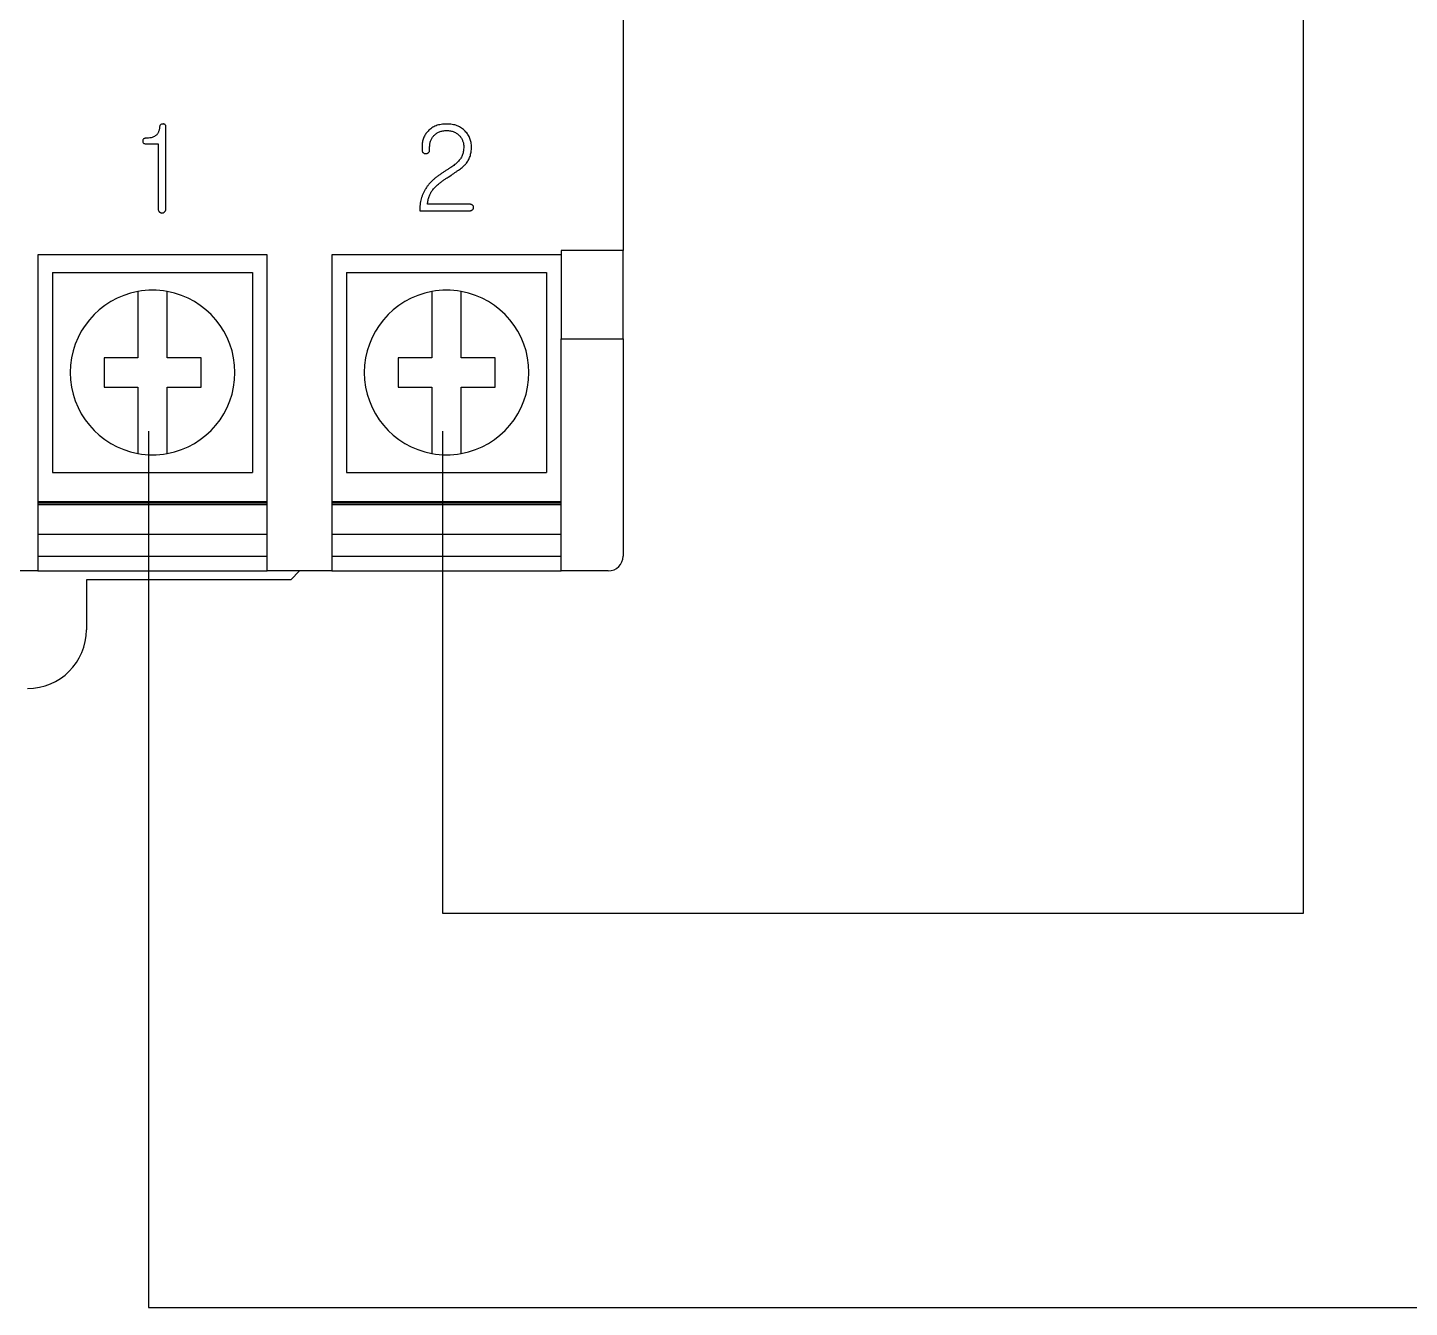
# Model space of a CAD drawing. Header units: millimetres. Extents: x 2473 to 2777, y 1336 to 1553.
# Drawn here: x 2496.74 to 2510.84, y 1494.55 to 1507.61 of the extents above; entities that cross this region are included whole.
import ezdxf

# ---------------------------------------------------------------- set-up
doc = ezdxf.new("R2010")
doc.units = ezdxf.units.MM
doc.layers.add('Z_OM_OUTLINE', color=7, linetype='Continuous', lineweight=30)

msp = doc.modelspace()

# ---------------------------------------------------------------- linework, layer by layer
at = {"color": 0, "ltscale": 2}
for p, q in [((2509.759, 1498.573), (2509.759, 1525.327)), ((2497.975, 1503.492), (2497.975, 1494.55)), ((2500.975, 1503.492), (2500.975, 1498.573))]:
    msp.add_line(p, q, dxfattribs=at)
at = {"color": 0}
for p, q in [((2500.975, 1498.573), (2509.759, 1498.573)), ((2497.975, 1494.55), (2516.751, 1494.55))]:
    msp.add_line(p, q, dxfattribs=at)
at = {"layer": 'Z_OM_OUTLINE'}
for p, q in [((2502.817, 1511.216), (2502.817, 1505.336)), ((2498.152, 1505.763), (2498.152, 1506.598)), ((2497.946, 1506.426), (2498.074, 1506.426)), ((2498.074, 1506.426), (2498.074, 1505.764)), ((2500.766, 1506.396), (2500.766, 1506.366)), ((2500.844, 1506.362), (2500.844, 1506.395)), ((2501.039, 1506.089), (2501.062, 1506.106)), ((2501.255, 1505.809), (2500.822, 1505.809)), ((2500.743, 1505.741), (2501.255, 1505.741)), ((2499.187, 1505.291), (2496.847, 1505.291)), ((2496.847, 1505.291), (2496.847, 1502.366)), ((2499.187, 1502.366), (2499.187, 1505.291)), ((2502.187, 1505.291), (2499.847, 1505.291)), ((2499.847, 1505.291), (2499.847, 1502.366)), ((2502.817, 1505.336), (2502.187, 1505.336)), ((2502.187, 1505.336), (2502.187, 1504.436)), ((2502.817, 1504.436), (2502.817, 1505.336)), ((2496.997, 1505.111), (2496.997, 1503.071)), ((2496.997, 1505.111), (2499.037, 1505.111)), ((2499.037, 1505.111), (2499.037, 1503.071)), ((2499.997, 1505.111), (2499.997, 1503.071)), ((2499.997, 1505.111), (2502.037, 1505.111)), ((2502.037, 1505.111), (2502.037, 1503.071)), ((2497.867, 1504.61), (2497.867, 1504.241)), ((2498.167, 1504.241), (2498.167, 1504.61)), ((2500.867, 1504.61), (2500.867, 1504.241)), ((2501.167, 1504.241), (2501.167, 1504.61)), ((2502.187, 1504.436), (2502.817, 1504.436)), ((2502.187, 1502.366), (2502.187, 1504.436)), ((2502.817, 1504.436), (2502.817, 1502.366)), ((2497.522, 1504.241), (2497.522, 1503.941)), ((2497.867, 1504.241), (2497.522, 1504.241)), ((2498.512, 1504.241), (2498.167, 1504.241)), ((2498.512, 1503.941), (2498.512, 1504.241)), ((2500.867, 1504.241), (2500.522, 1504.241)), ((2500.522, 1504.241), (2500.522, 1503.941)), ((2501.512, 1504.241), (2501.167, 1504.241)), ((2501.512, 1503.941), (2501.512, 1504.241)), ((2497.522, 1503.941), (2497.867, 1503.941)), ((2497.867, 1503.941), (2497.867, 1503.573)), ((2498.167, 1503.941), (2498.512, 1503.941)), ((2498.167, 1503.573), (2498.167, 1503.941)), ((2500.522, 1503.941), (2500.867, 1503.941)), ((2500.867, 1503.941), (2500.867, 1503.573)), ((2501.167, 1503.941), (2501.512, 1503.941)), ((2501.167, 1503.573), (2501.167, 1503.941)), ((2496.997, 1503.071), (2499.037, 1503.071)), ((2499.997, 1503.071), (2502.037, 1503.071)), ((2499.187, 1502.772), (2496.847, 1502.772)), ((2499.187, 1502.756), (2496.847, 1502.756)), ((2499.187, 1502.741), (2496.847, 1502.741)), ((2502.187, 1502.772), (2499.847, 1502.772)), ((2502.187, 1502.756), (2499.847, 1502.756)), ((2502.187, 1502.741), (2499.847, 1502.741)), ((2496.847, 1502.441), (2499.187, 1502.441)), ((2499.847, 1502.441), (2502.187, 1502.441)), ((2496.847, 1502.366), (2496.847, 1502.066)), ((2499.187, 1502.066), (2499.187, 1502.366)), ((2499.847, 1502.366), (2499.847, 1502.066)), ((2502.187, 1502.066), (2502.187, 1502.366)), ((2502.817, 1502.366), (2502.817, 1502.216)), ((2496.847, 1502.216), (2499.187, 1502.216)), ((2499.847, 1502.216), (2502.187, 1502.216)), ((2496.847, 1502.066), (2495.797, 1502.066)), ((2496.847, 1502.066), (2499.187, 1502.066)), ((2499.847, 1502.066), (2499.187, 1502.066)), ((2499.427, 1501.976), (2499.517, 1502.066)), ((2499.847, 1502.066), (2502.187, 1502.066)), ((2502.667, 1502.066), (2502.187, 1502.066)), ((2499.427, 1501.976), (2497.342, 1501.976)), ((2497.342, 1501.976), (2497.342, 1501.466))]:
    msp.add_line(p, q, dxfattribs=at)
for centre, radius, start, end in [((2498.017, 1504.091), 0.84, 100.2866, 259.7134), ((2498.017, 1504.091), 0.84, 79.7134, 100.2866), ((2498.017, 1504.091), 0.84, 280.2866, 79.7134), ((2501.017, 1504.091), 0.84, 100.2866, 259.7134), ((2501.017, 1504.091), 0.84, 79.7134, 100.2866), ((2501.017, 1504.091), 0.84, 280.2866, 79.7134), ((2498.017, 1504.091), 0.84, 259.7134, 280.2866), ((2501.017, 1504.091), 0.84, 259.7134, 280.2866), ((2502.667, 1502.216), 0.15, 270, 0), ((2496.742, 1501.466), 0.6, 270, 0)]:
    msp.add_arc(centre, radius, start, end, dxfattribs=at)
for points, knots in [([(2498.045, 1506.506), (2498.038, 1506.502), (2498.025, 1506.494), (2498.001, 1506.487), (2497.973, 1506.482), (2497.954, 1506.482), (2497.943, 1506.482)], [0, 0, 0, 0, 0.20942, 0.440535, 0.70366, 1, 1, 1, 1]), ([(2498.089, 1506.6), (2498.089, 1506.595), (2498.088, 1506.584), (2498.085, 1506.57), (2498.081, 1506.556), (2498.076, 1506.544), (2498.07, 1506.533), (2498.063, 1506.523), (2498.055, 1506.513), (2498.048, 1506.509), (2498.045, 1506.506)], [0, 0, 0, 0, 0.147436, 0.285065, 0.414169, 0.53719, 0.656218, 0.770789, 0.885069, 1, 1, 1, 1]), ([(2498.121, 1506.627), (2498.117, 1506.627), (2498.108, 1506.626), (2498.097, 1506.621), (2498.09, 1506.611), (2498.089, 1506.604), (2498.089, 1506.6)], [0, 0, 0, 0, 0.289521, 0.525828, 0.748892, 1, 1, 1, 1]), ([(2498.152, 1506.598), (2498.152, 1506.6), (2498.152, 1506.605), (2498.151, 1506.611), (2498.148, 1506.617), (2498.145, 1506.621), (2498.14, 1506.624), (2498.135, 1506.626), (2498.128, 1506.628), (2498.124, 1506.628), (2498.121, 1506.627)], [0, 0, 0, 0, 0.14554, 0.272646, 0.389851, 0.498221, 0.607282, 0.724967, 0.854805, 1, 1, 1, 1]), ([(2500.828, 1506.555), (2500.823, 1506.549), (2500.813, 1506.539), (2500.8, 1506.521), (2500.79, 1506.503), (2500.781, 1506.483), (2500.774, 1506.463), (2500.769, 1506.441), (2500.766, 1506.419), (2500.766, 1506.404), (2500.766, 1506.396)], [0, 0, 0, 0, 0.126283, 0.249636, 0.371196, 0.493066, 0.615259, 0.739587, 0.867725, 1, 1, 1, 1]), ([(2501.017, 1506.627), (2501.008, 1506.627), (2500.989, 1506.627), (2500.961, 1506.623), (2500.935, 1506.618), (2500.91, 1506.61), (2500.887, 1506.6), (2500.866, 1506.587), (2500.846, 1506.572), (2500.834, 1506.561), (2500.828, 1506.555)], [0, 0, 0, 0, 0.139305, 0.272036, 0.399842, 0.523168, 0.643658, 0.762037, 0.880119, 1, 1, 1, 1]), ([(2500.844, 1506.395), (2500.844, 1506.401), (2500.845, 1506.412), (2500.846, 1506.428), (2500.85, 1506.443), (2500.855, 1506.458), (2500.861, 1506.472), (2500.868, 1506.485), (2500.877, 1506.498), (2500.884, 1506.505), (2500.887, 1506.509)], [0, 0, 0, 0, 0.13351, 0.262216, 0.38893, 0.511484, 0.632247, 0.753637, 0.87557, 1, 1, 1, 1]), ([(2500.887, 1506.509), (2500.892, 1506.513), (2500.9, 1506.521), (2500.913, 1506.532), (2500.928, 1506.541), (2500.944, 1506.548), (2500.961, 1506.553), (2500.979, 1506.557), (2500.998, 1506.56), (2501.011, 1506.56), (2501.017, 1506.56)], [0, 0, 0, 0, 0.1197222, 0.2395621, 0.3575625, 0.478001, 0.6012331, 0.7285669, 0.861038, 1, 1, 1, 1]), ([(2501.207, 1506.554), (2501.201, 1506.559), (2501.189, 1506.571), (2501.169, 1506.586), (2501.147, 1506.599), (2501.124, 1506.61), (2501.099, 1506.618), (2501.073, 1506.623), (2501.046, 1506.627), (2501.027, 1506.627), (2501.017, 1506.627)], [0, 0, 0, 0, 0.1213937, 0.2409119, 0.3601983, 0.480793, 0.6033354, 0.7302471, 0.8617776, 1, 1, 1, 1]), ([(2501.017, 1506.56), (2501.024, 1506.56), (2501.037, 1506.56), (2501.056, 1506.557), (2501.074, 1506.553), (2501.091, 1506.548), (2501.107, 1506.54), (2501.122, 1506.531), (2501.136, 1506.521), (2501.144, 1506.512), (2501.149, 1506.508)], [0, 0, 0, 0, 0.137717, 0.269152, 0.396523, 0.518651, 0.639611, 0.758212, 0.877937, 1, 1, 1, 1]), ([(2501.149, 1506.508), (2501.152, 1506.504), (2501.159, 1506.497), (2501.168, 1506.484), (2501.175, 1506.47), (2501.181, 1506.456), (2501.186, 1506.441), (2501.19, 1506.426), (2501.191, 1506.409), (2501.192, 1506.398), (2501.192, 1506.393)], [0, 0, 0, 0, 0.123885, 0.24539, 0.366427, 0.486915, 0.610536, 0.735625, 0.865433, 1, 1, 1, 1]), ([(2501.27, 1506.392), (2501.27, 1506.4), (2501.27, 1506.415), (2501.267, 1506.438), (2501.262, 1506.46), (2501.255, 1506.48), (2501.246, 1506.5), (2501.235, 1506.519), (2501.222, 1506.537), (2501.212, 1506.548), (2501.207, 1506.554)], [0, 0, 0, 0, 0.132879, 0.260823, 0.384865, 0.507069, 0.628977, 0.750578, 0.873917, 1, 1, 1, 1]), ([(2497.943, 1506.482), (2497.939, 1506.481), (2497.932, 1506.481), (2497.922, 1506.475), (2497.917, 1506.465), (2497.917, 1506.458), (2497.917, 1506.454)], [0, 0, 0, 0, 0.272194, 0.49636, 0.721399, 1, 1, 1, 1]), ([(2497.917, 1506.454), (2497.917, 1506.449), (2497.918, 1506.442), (2497.924, 1506.432), (2497.934, 1506.426), (2497.942, 1506.426), (2497.946, 1506.426)], [0, 0, 0, 0, 0.273372, 0.501306, 0.728495, 1, 1, 1, 1]), ([(2500.766, 1506.366), (2500.766, 1506.363), (2500.766, 1506.357), (2500.768, 1506.349), (2500.772, 1506.341), (2500.775, 1506.337), (2500.777, 1506.335)], [0, 0, 0, 0, 0.2742778, 0.524596, 0.7646506, 1, 1, 1, 1]), ([(2500.832, 1506.335), (2500.834, 1506.337), (2500.837, 1506.34), (2500.841, 1506.347), (2500.844, 1506.354), (2500.844, 1506.359), (2500.844, 1506.362)], [0, 0, 0, 0, 0.251575, 0.494641, 0.739276, 1, 1, 1, 1]), ([(2501.192, 1506.393), (2501.192, 1506.386), (2501.191, 1506.372), (2501.189, 1506.352), (2501.185, 1506.333), (2501.179, 1506.315), (2501.172, 1506.297), (2501.163, 1506.28), (2501.152, 1506.264), (2501.144, 1506.254), (2501.14, 1506.249)], [0, 0, 0, 0, 0.132748, 0.260728, 0.385939, 0.509648, 0.631125, 0.752852, 0.875366, 1, 1, 1, 1]), ([(2501.213, 1506.221), (2501.218, 1506.226), (2501.227, 1506.237), (2501.238, 1506.256), (2501.248, 1506.275), (2501.256, 1506.296), (2501.263, 1506.318), (2501.267, 1506.342), (2501.27, 1506.366), (2501.27, 1506.383), (2501.27, 1506.392)], [0, 0, 0, 0, 0.117576, 0.234513, 0.353393, 0.473629, 0.598035, 0.726691, 0.860363, 1, 1, 1, 1]), ([(2500.777, 1506.335), (2500.779, 1506.333), (2500.783, 1506.33), (2500.789, 1506.327), (2500.797, 1506.325), (2500.802, 1506.325), (2500.804, 1506.325)], [0, 0, 0, 0, 0.250921, 0.492134, 0.740992, 1, 1, 1, 1]), ([(2500.804, 1506.325), (2500.807, 1506.325), (2500.812, 1506.325), (2500.819, 1506.327), (2500.826, 1506.33), (2500.83, 1506.333), (2500.832, 1506.335)], [0, 0, 0, 0, 0.264234, 0.512515, 0.75317, 1, 1, 1, 1]), ([(2501.14, 1506.249), (2501.136, 1506.246), (2501.128, 1506.237), (2501.114, 1506.225), (2501.098, 1506.212), (2501.08, 1506.198), (2501.059, 1506.183), (2501.036, 1506.168), (2501.01, 1506.151), (2500.992, 1506.14), (2500.983, 1506.134)], [0, 0, 0, 0, 0.0819925, 0.1761959, 0.2828866, 0.401538, 0.5322548, 0.6753524, 0.8311672, 1, 1, 1, 1]), ([(2501.062, 1506.106), (2501.071, 1506.111), (2501.089, 1506.123), (2501.114, 1506.14), (2501.137, 1506.155), (2501.157, 1506.17), (2501.174, 1506.184), (2501.19, 1506.197), (2501.202, 1506.209), (2501.21, 1506.217), (2501.213, 1506.221)], [0, 0, 0, 0, 0.171352, 0.330159, 0.474433, 0.606288, 0.723792, 0.829102, 0.920416, 1, 1, 1, 1]), ([(2500.983, 1506.134), (2500.973, 1506.128), (2500.954, 1506.115), (2500.927, 1506.096), (2500.901, 1506.076), (2500.878, 1506.056), (2500.856, 1506.035), (2500.837, 1506.014), (2500.82, 1505.992), (2500.81, 1505.977), (2500.805, 1505.97)], [0, 0, 0, 0, 0.14365, 0.280986, 0.412284, 0.539416, 0.660649, 0.777948, 0.890757, 1, 1, 1, 1]), ([(2500.87, 1505.948), (2500.874, 1505.953), (2500.882, 1505.965), (2500.898, 1505.981), (2500.915, 1505.998), (2500.935, 1506.015), (2500.958, 1506.033), (2500.982, 1506.052), (2501.01, 1506.07), (2501.029, 1506.083), (2501.039, 1506.089)], [0, 0, 0, 0, 0.09225, 0.193438, 0.303448, 0.422673, 0.551914, 0.690734, 0.84011, 1, 1, 1, 1]), ([(2500.805, 1505.97), (2500.8, 1505.962), (2500.79, 1505.945), (2500.777, 1505.919), (2500.766, 1505.892), (2500.757, 1505.864), (2500.751, 1505.835), (2500.746, 1505.805), (2500.744, 1505.774), (2500.743, 1505.752), (2500.743, 1505.741)], [0, 0, 0, 0, 0.1197926, 0.2399205, 0.3608197, 0.4824745, 0.6074813, 0.7345591, 0.8649394, 1, 1, 1, 1]), ([(2500.822, 1505.809), (2500.823, 1505.816), (2500.824, 1505.829), (2500.828, 1505.849), (2500.832, 1505.868), (2500.838, 1505.886), (2500.844, 1505.903), (2500.851, 1505.919), (2500.86, 1505.934), (2500.866, 1505.943), (2500.87, 1505.948)], [0, 0, 0, 0, 0.14016, 0.27538, 0.404855, 0.53082, 0.653149, 0.771246, 0.886269, 1, 1, 1, 1]), ([(2501.282, 1505.799), (2501.28, 1505.801), (2501.276, 1505.804), (2501.269, 1505.806), (2501.262, 1505.809), (2501.258, 1505.809), (2501.255, 1505.809)], [0, 0, 0, 0, 0.248578, 0.496632, 0.743487, 1, 1, 1, 1]), ([(2501.293, 1505.775), (2501.293, 1505.777), (2501.292, 1505.782), (2501.29, 1505.788), (2501.287, 1505.794), (2501.283, 1505.797), (2501.282, 1505.799)], [0, 0, 0, 0, 0.25123, 0.494403, 0.741678, 1, 1, 1, 1]), ([(2498.074, 1505.764), (2498.074, 1505.761), (2498.074, 1505.755), (2498.076, 1505.746), (2498.08, 1505.738), (2498.084, 1505.733), (2498.085, 1505.731)], [0, 0, 0, 0, 0.268935, 0.519703, 0.761882, 1, 1, 1, 1]), ([(2498.085, 1505.731), (2498.087, 1505.729), (2498.091, 1505.726), (2498.098, 1505.723), (2498.105, 1505.72), (2498.11, 1505.719), (2498.113, 1505.719)], [0, 0, 0, 0, 0.246445, 0.490195, 0.741495, 1, 1, 1, 1]), ([(2498.113, 1505.719), (2498.116, 1505.719), (2498.121, 1505.719), (2498.128, 1505.722), (2498.134, 1505.726), (2498.138, 1505.729), (2498.14, 1505.731)], [0, 0, 0, 0, 0.2474032, 0.4884706, 0.7379499, 1, 1, 1, 1]), ([(2498.14, 1505.731), (2498.142, 1505.733), (2498.145, 1505.737), (2498.15, 1505.745), (2498.152, 1505.753), (2498.152, 1505.759), (2498.152, 1505.763)], [0, 0, 0, 0, 0.240052, 0.478191, 0.730303, 1, 1, 1, 1]), ([(2501.255, 1505.741), (2501.258, 1505.742), (2501.262, 1505.742), (2501.269, 1505.744), (2501.276, 1505.747), (2501.28, 1505.751), (2501.282, 1505.752)], [0, 0, 0, 0, 0.252294, 0.496302, 0.745027, 1, 1, 1, 1]), ([(2501.282, 1505.752), (2501.283, 1505.754), (2501.287, 1505.757), (2501.29, 1505.763), (2501.292, 1505.769), (2501.293, 1505.773), (2501.293, 1505.775)], [0, 0, 0, 0, 0.2696767, 0.516477, 0.7576832, 1, 1, 1, 1]), ([(2497.867, 1504.918), (2497.867, 1504.917), (2497.867, 1504.915), (2497.867, 1504.887), (2497.867, 1504.825), (2497.867, 1504.739), (2497.867, 1504.663), (2497.867, 1504.62), (2497.867, 1504.61)], [0, 0, 0, 0, 0.097073, 0.305417, 0.514403, 0.725608, 0.940944, 1, 1, 1, 1]), ([(2498.167, 1504.61), (2498.167, 1504.621), (2498.167, 1504.669), (2498.167, 1504.751), (2498.167, 1504.839), (2498.167, 1504.897), (2498.167, 1504.917), (2498.167, 1504.918), (2498.167, 1504.918)], [0, 0, 0, 0, 0.069792, 0.302406, 0.524274, 0.739225, 0.950123, 1, 1, 1, 1]), ([(2500.867, 1504.918), (2500.867, 1504.917), (2500.867, 1504.915), (2500.867, 1504.887), (2500.867, 1504.825), (2500.867, 1504.739), (2500.867, 1504.663), (2500.867, 1504.62), (2500.867, 1504.61)], [0, 0, 0, 0, 0.097073, 0.305417, 0.514403, 0.725608, 0.940944, 1, 1, 1, 1]), ([(2501.167, 1504.61), (2501.167, 1504.621), (2501.167, 1504.669), (2501.167, 1504.751), (2501.167, 1504.839), (2501.167, 1504.897), (2501.167, 1504.917), (2501.167, 1504.918), (2501.167, 1504.918)], [0, 0, 0, 0, 0.069792, 0.302406, 0.524274, 0.739225, 0.950123, 1, 1, 1, 1]), ([(2497.867, 1503.573), (2497.867, 1503.546), (2497.867, 1503.483), (2497.867, 1503.392), (2497.867, 1503.32), (2497.867, 1503.274), (2497.867, 1503.268), (2497.867, 1503.265)], [0, 0, 0, 0, 0.168651, 0.396242, 0.614757, 0.799387, 1, 1, 1, 1]), ([(2498.167, 1503.265), (2498.167, 1503.265), (2498.167, 1503.265), (2498.167, 1503.278), (2498.167, 1503.323), (2498.167, 1503.399), (2498.167, 1503.486), (2498.167, 1503.547), (2498.167, 1503.573)], [0, 0, 0, 0, 0.0255, 0.200841, 0.411603, 0.62228, 0.835316, 1, 1, 1, 1]), ([(2500.867, 1503.573), (2500.867, 1503.546), (2500.867, 1503.483), (2500.867, 1503.392), (2500.867, 1503.32), (2500.867, 1503.274), (2500.867, 1503.268), (2500.867, 1503.265)], [0, 0, 0, 0, 0.168651, 0.396242, 0.614757, 0.799387, 1, 1, 1, 1]), ([(2501.167, 1503.265), (2501.167, 1503.265), (2501.167, 1503.265), (2501.167, 1503.278), (2501.167, 1503.323), (2501.167, 1503.399), (2501.167, 1503.486), (2501.167, 1503.547), (2501.167, 1503.573)], [0, 0, 0, 0, 0.0255, 0.200841, 0.411603, 0.62228, 0.835316, 1, 1, 1, 1])]:
    msp.add_open_spline(points, degree=3, knots=knots, dxfattribs=at)

doc.saveas('drawing.dxf')
